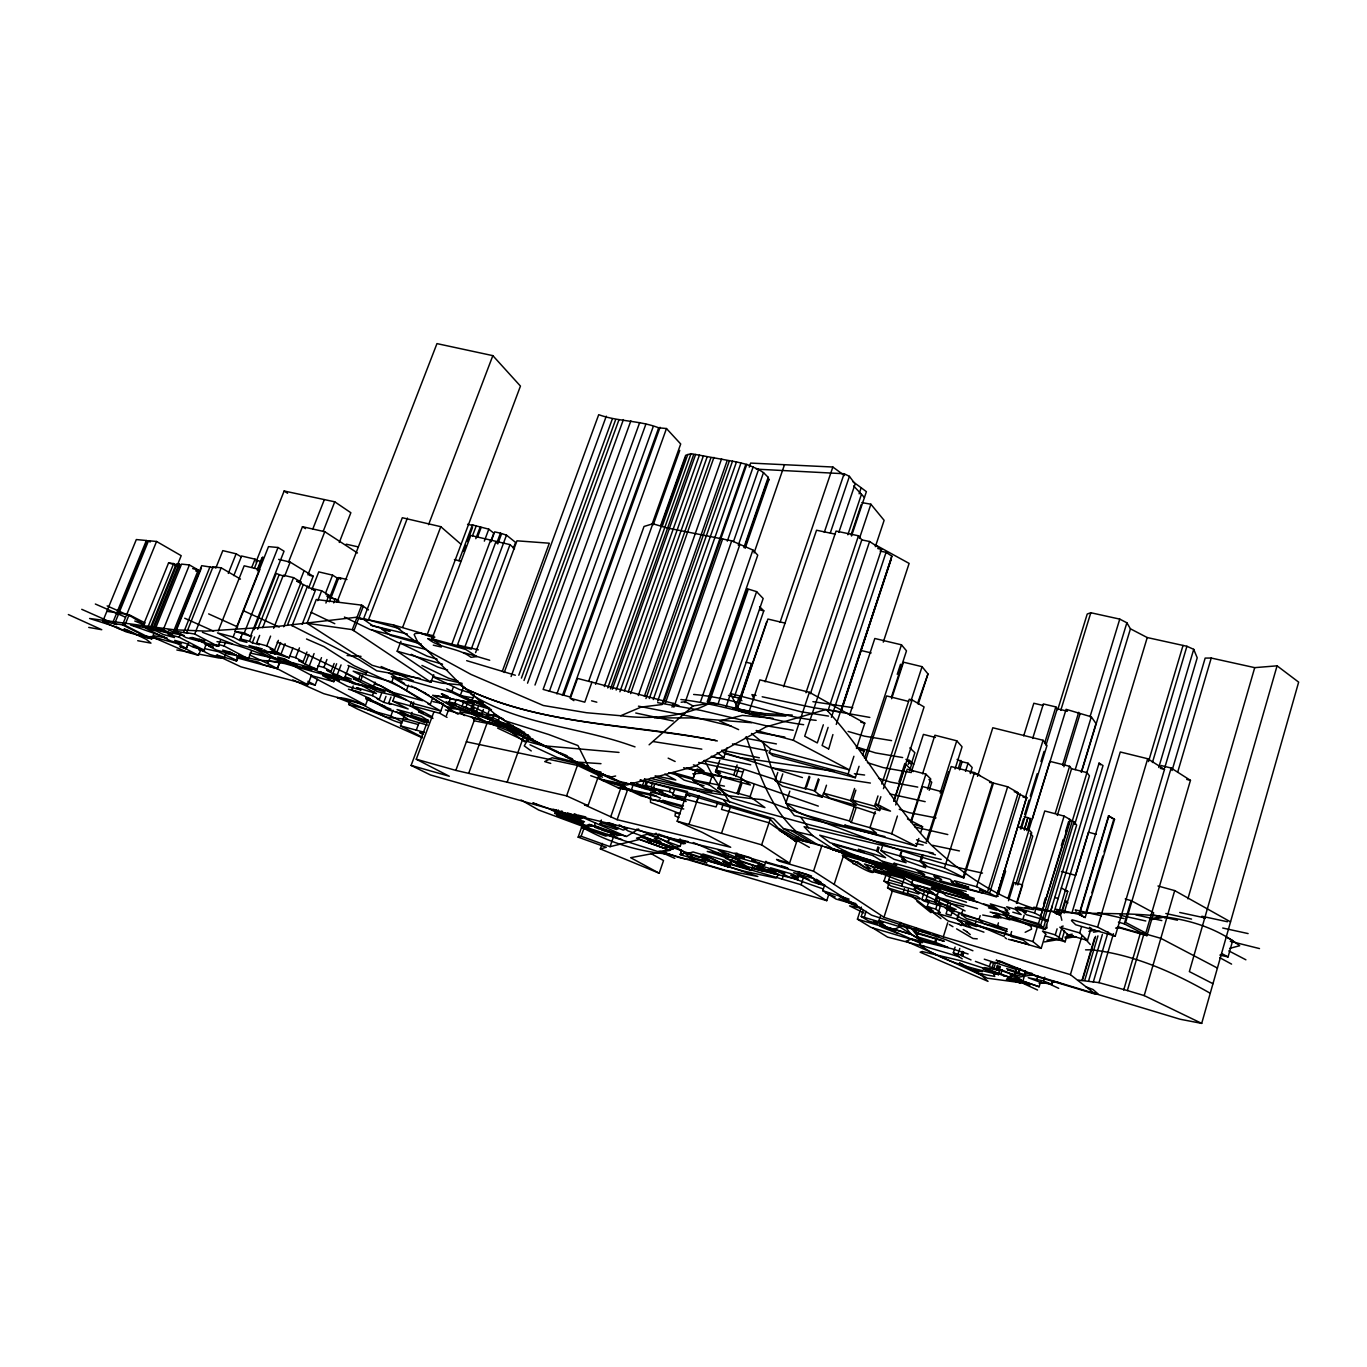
<?xml version="1.0" encoding="UTF-8"?>
<svg xmlns="http://www.w3.org/2000/svg" width="1367" height="1367" viewBox="0 0 1367 1367"><rect width="100%" height="100%" fill="white"/><g stroke="black" fill="none" stroke-linecap="round" stroke-linejoin="round"><path stroke-width="1.5" d="M1219.877 955.089L1228.062 956.934L1232.692 940.564L1226.233 937.027M999.738 961.001L1036.955 976.004L1180.234 1019.269L1201.696 1023.387L1298.65 682.133L1277.068 665.832L1254.718 667.643L1211.23 658.04L1205.164 658.091L1172.049 770.527M1277.068 665.832L1189.358 971.595L1212.973 983.71M1201.696 1023.387L1144.196 995.586L1174.697 890.601L1157.952 885.987M1187.889 898.837L1254.718 667.643M1078.392 980.088L1098.983 982.651L1127.365 990.545L1144.042 933.524L1140.334 933.183M1171.143 768.032L1190.452 780.352L1145.836 933.029L1125.639 922.452L1171.143 768.032L1160.959 765.503M1117.369 927.219L1146.93 935.66L1153.628 912.746L1131.141 900.631L1125.229 898.973M1177.688 772.167L1211.23 658.04M1123.691 990.016L1140.505 932.619M1093.275 982.087L1108.107 932.004M1158.755 767.485L1193.716 649.342L1186.915 646.283L1147.238 637.552L1130.441 628.82L1126.869 622.788L1119.761 619.114L1090.815 612.741L1087.226 614.022L1057.733 709.712M1098.983 982.651L1113.439 933.729M1071.455 920.606L1075.692 924.758L1115.25 936.122L1164.496 769.399L1147.699 758.736L1120.274 751.987L1071.882 913.088M1164.735 767.793L1197.219 657.8L1193.716 649.342M1146.93 935.66L1124.306 923.836L1131.141 900.631M1087.483 940.428L1079.691 932.926L1059.852 927.202L1067.986 934.772L1087.483 940.428L1091.122 928.193M1081.946 980.549L1094.557 938.121M1115.25 936.122L1097.633 927.116L1147.699 758.736M1082.527 980.105L1095.531 936.395M1148.519 761.556L1183.019 645.463M1084.766 980.224L1097.94 935.865M1152.432 762.496L1186.915 646.283M1088.593 980.942L1102.383 934.447M1108.534 815.894L1079.041 914.369L1085.193 917.53L1114.532 819.397L1108.534 815.894L1114.532 819.397M1108.808 816.287L1079.332 914.677L1085.193 917.53M1079.691 932.926L1081.519 926.843M1086.321 911.191L1090.593 896.889M1091.823 892.805L1102.827 855.998M1104.04 851.914L1113.815 819.209M996.355 960.317L1036.87 976.551L1095.48 994.202L1070.412 974.637L1081.895 936.207M1039.125 986.769L1016.313 978.823L1039.125 986.769L1040.868 981.01M1055.392 913.446L1058.161 914.25L1103.015 765.554L1099.068 763.128L1054.042 912.148L1060.484 915.429L1067.73 891.352L1061.339 888.003M1067.524 933.832L1065.149 941.795L1055.273 934.874L1057.101 928.825M1061.954 912.678L1065.611 900.58L1067.883 902.886M1053.103 980.617L1051.975 984.394L1043.568 980.976L1044.713 977.2M1064.107 913.053L1088.457 832.213L1096.368 834.314M1075.863 874.59L1147.238 637.552M1058.776 938.07L1061.185 930.056M1062.091 939.044L1064.5 931.03M1043.619 903.929L1045.465 897.897M1061.339 845.592L1063.167 839.56M1065.611 831.512L1068.652 821.447M1045.174 935.233L1041.193 948.39L1032.956 941.573L1037.006 928.193M1069.814 820.132L1074.052 821.755L1076.666 825.053L1047.686 920.845L1040.56 916.556L1069.216 822.131M1048.233 919.581L1045.259 929.423L1038.493 923.614L1040.304 917.633M1040.56 916.556L1070.566 819.79L1064.09 816.099L1044.764 810.973L1016.45 903.416M1009.94 970.314L1007.479 969.801L1024.498 975.218L1025.25 970.98M1024.105 975.167L1025.301 971.236M1024.498 975.218L1025.643 971.185M1023.114 980.276L1024.276 976.431M1086.526 773.654L1130.441 628.82M1028.736 830.316L1049.924 761.368L1069.592 766.289L1071.557 768.75L1086.97 772.611L1040.629 925.459L1003.19 913.446L1010.401 919.359L1045.259 929.423M1044.832 918.163L1074.052 821.755M1045.875 919.735L1043.431 927.851L1008.419 917.753M1074.718 824.472L1089.448 775.824L1086.97 772.611M1050.625 911.721L1052.402 905.808M1036.818 979.541L1037.963 975.782M1024.191 915.07L1022.96 919.137L1038.493 923.614M1055.29 813.16L1069.592 766.289M1057.323 815.433L1071.557 768.75M1005.258 976.072L1010.093 977.388L1011.272 973.509M1090.012 716.804L1119.761 619.114M1075.248 769.604L1091.327 716.821L1066.106 709.319L1032.529 818.577M1024.071 974.91L1015.561 971.578L1017.492 967.802M1041.261 916.368L1034.597 913.036L1064.09 816.099M1018.193 972.655L1019.389 968.725M1018.911 972.808L1020.107 968.878M1081.229 772.201L1096.009 723.536L1091.327 716.821M1081.553 771.979L1126.869 622.788M1008.538 900.716L1014.109 882.552L1022.567 884.945L1016.997 903.143M1000.251 966.691L999.072 970.502L992.066 967.819L989.383 966.554L990.562 962.727M1015.766 884.688L1031.726 832.725L1029.061 829.752L1018.107 826.779M992.066 967.819L993.245 963.991M1017.817 884.979L1032.768 836.177L1030.24 833.374M993.86 968.349L995.022 964.521M996.099 969.1L997.278 965.273M997.483 969.647L998.645 965.82M998.559 970.126L999.721 966.315M1010.093 977.388L998.833 973.219L1000.012 969.323M1008.265 939.283L1028.873 944.597L1023.336 940.154L1011.922 936.822L1010.401 935.609L1011.631 931.542M1062.552 765.093L1078.7 712.31M1063.902 766.767L1079.981 714.121M1000.952 973.68L1002.131 969.784M1025.575 796.978L1043.072 740.282L992.801 727.757L977.525 776.336M990.221 782.761L989.605 782.061L1007.65 786.777L1018.261 792.775L987.504 892.155L976.585 886.722L954.286 880.724L957.771 883.646L968.759 887.251L956.456 883.731L959.549 886.294L996.611 896.923L1026.566 797.491L1016.535 792.963M997.363 893.642L1004.455 870.642L1005.599 871.24L998.525 894.223M998.474 890.874L1026.566 797.491M998.371 892.104L1004.455 870.642M1044.525 743.563L1055.837 706.91L1043.363 703.954L1032.683 738.47M1024.669 814.373L1029.043 800.156M1030.308 796.09L1037.177 773.756M1040.936 761.573L1044.063 751.406M1045.943 745.323L1057.221 708.772L1055.837 706.91M1020.38 828.932L1023.524 818.73M1021.32 828.812L1047.002 745.476L1043.072 740.282M1024.173 829.701L1027.881 817.671L1024.139 816.68M1060.792 710.31L1090.815 612.741M1024.447 829.974L1027.881 817.671M997.209 926.843L984.189 923.784L1007.12 931.491L997.209 926.843L998.44 922.828M1026.805 830.606L1030.496 818.577L1028.138 817.944M1028.035 829.496L1030.496 818.577M1008.06 898.102L1029.061 829.752M976.585 886.722L1007.65 786.777M1023.695 735.856L1033.828 703.253L1043.004 705.44M955.089 947.109L953.295 952.884L957.994 954.234L959.788 948.459M963.598 951.928L962.402 955.789L960.95 955.157L962.146 951.312M971.031 959.924L961.855 955.789L963.052 951.945M962.573 956.268L963.769 952.423M983.932 932.157L971.544 927.817L965.461 923.255L976.534 926.501L974.825 925.22L976.089 921.153M962.676 910.542L961.428 914.54L966.623 918.607L983.967 923.682L978.926 919.666L980.173 915.651M996.03 896.427L989.623 893.215L1020.329 793.954M1070.412 974.637L943.315 936.788L947.69 922.776M952.286 911.481L951.056 915.446L946.015 913.959L947.878 908.03M992.579 782.83L993.279 783.616L963.838 877.887L963.086 877.221L992.579 782.83L974.466 772.611L951.176 766.545L927.527 841.115M940.564 905.432L938.018 913.566L948.066 920.931L966.623 926.382L956.866 919.085L958.609 913.464M970.724 927.732L966.64 926.536L957.259 919.461L959.019 913.839M963.735 906.663L947.98 902.852L939.573 899.076L936.771 896.872L938.035 892.856M939.744 899.178L938.48 903.211L939.727 904.151L935.814 903.006L937.711 896.991M940.376 912.541L935.729 909.106L936.959 905.193M917.804 932.602L916.539 936.617L921.136 939.659L948.014 947.416L934.789 942.085L936.053 938.035M935.66 942.666L936.925 938.633M956.165 909.516L947.126 905.723L948.39 901.69M949.552 907.585L950.817 903.57M959.549 769.843L962.129 761.727L957.071 759.437M954.422 909.961L923.887 901.058L921.819 899.52L924.382 891.421M965.495 771.381L968.058 763.23L962.129 761.727M914.899 931.986L944.238 941.265L917.206 933.524L914.899 931.986L916.163 927.954M921.819 899.52L928.535 901.485L926.023 899.589L928.552 891.557M956.866 919.085L931.217 911.618L928.842 909.875L933.473 911.225L927.168 906.611L929.03 900.733M970.297 773.585L972.193 767.519L968.058 763.23M982.873 968.263L998.593 974.62C971.339 968.075 942.666 961.633 919.649 944.887L921.563 938.77M963.086 877.221L944.494 867.908L974.466 772.611M935.814 903.006L934.601 902.083L937.13 894.035M908.286 889.353L907.773 893.95L903.194 892.617L904.458 888.601M911.464 883.885L926.877 888.311L935.079 894.548L919.82 890.156L911.464 883.885L912.695 880.023M940.171 793.065L956.763 740.811L934.891 735.224L922.554 773.807M922.059 940.974L898.956 926.467L900.255 922.4M899.503 926.741L900.785 922.674M901.69 851.914L900.426 855.879L906.714 861.056L925.681 867.789L923.289 865.755L925.989 866.524L919.974 861.449L921.871 855.486M926.296 841.542L942.085 791.801L922.571 786.572L911.174 822.216M941.76 793.731L948.766 771.637M963.838 877.887L927.578 866.661L921.136 861.278L923.05 855.229M919.051 893.334L913.976 889.678L915.258 885.662M955.02 769.023L962.06 746.775L956.763 740.811M958.267 768.527L960.83 760.394M886.585 873.12L884.022 881.1L887.969 882.228L890.652 873.872M919.957 899.127L892.121 890.959L887.559 887.798L888.84 883.783M863.175 910.507L861.244 916.505L882.979 922.93L879.032 920.435L880.314 916.403M882.279 846.617L880.997 850.599L886.26 854.768L893.95 859.262L906.099 862.731L901.69 859.177L904.886 860.082L899.759 855.93L901.024 851.931M911.225 820.012L925.886 774.149L907.175 769.211L895.675 804.941M921.478 940.735L911.618 934.515L883.424 926.177L897.965 933.576L881.92 927.236L879.374 925.664L880.673 921.614M943.315 936.788L883.971 917.291L892.395 890.874M927.527 789.118L930.756 778.985L925.886 774.149M929.184 790.314L931.747 782.266L928.962 779.515M887.969 882.228L901.742 886.175L904.407 877.785M789.818 791.168L785.82 803.181L797.234 811.793L805.283 815.022L916.368 846.241L918.863 838.449M920.709 832.606L922.571 826.762L907.466 818.953M922.452 942.666L870.984 927.373L857.434 919.171L861.33 907.073M908.201 764.478L909.482 760.462L907.107 759.522M911.669 762.769L914.899 752.704L909.841 747.92M909.568 770.698L911.499 764.666L905.945 759.317M864.252 917.394L866.165 911.379M911.106 772.663L923.409 734.404L935.421 737.462M916.368 846.241L891.694 833.767L897.401 816.031M871.104 866.114L876.196 869.856L886.739 872.881L888.037 868.865M875.188 811.588L869.976 827.701L876.572 833.255L844.652 825.019L846.942 826.727M911.003 700.878L922.059 666.669L903.519 662.192L891.626 698.708M878.229 804.787L875.358 804.001L880.348 808.341L890.515 811.127L878.229 804.787L880.844 796.722M883.458 788.656L912.148 699.955L909.277 699.238L881.818 784.06M855.862 790.126L852.598 800.156L857.741 804.514L879.63 810.546L880.912 806.547M917.821 702.689L927.971 673.948L922.059 666.669M918.214 704.193L927.971 673.948M876.691 850.821L819.722 835.186L829.974 842.687L864.149 852.41L858.373 849.3L885.594 857.724L876.691 850.821L877.99 846.771M898.922 781.787L904.817 763.504L913.241 771.586M893.745 801.113L924.075 706.927L912.148 699.955M877.785 851.675L879.101 847.625M894.103 800.994L905.86 764.495M671.146 849.591L659.885 851.419L826.745 900.665L829.342 892.685M883.971 917.291L834.16 884.398L843.9 854.46M873.598 871.514C874.555 877.802 832.452 850.855 844.533 855.503L845.848 851.453M879.63 810.546L874.641 806.222L877.973 795.936M751.491 733.464L770.612 748.877L769.279 752.841L772.833 755.609L855.332 777.738L859.074 766.289M862.816 754.857L864.047 751.03L856.904 747.168M826.488 785.205L823.84 793.236L829.632 797.986L856.169 805.317L850.599 800.618L854.563 788.469M864.474 758.121L901.451 644.814L874.812 638.492L849.659 714.856M856.972 904.971L836.108 899.093L822.78 890.703L824.711 884.825M865.67 760.069L886.602 695.923L908.559 701.425M891.694 833.767L851.333 822.473L849.471 820.969L854.7 804.907M897.248 674.324L900.528 664.277M891.455 696.982L906.492 650.829L901.451 644.814M851.333 822.473L855.947 808.256M798.892 875.563L797.576 879.528L790.775 875.29L797.764 877.341L799.08 873.342M826.745 900.665L801.096 884.722L803.471 877.511M883.27 642.131L909.123 563.409L874.914 544.613M834.16 884.398L813.536 871.155L822.08 845.079M855.332 777.738L848.121 773.944L853.914 756.276M856.477 748.484L864.764 723.16L809.384 692.3L759.864 679.877L748.467 713.437M782.197 879.135L783.975 873.752M797.679 837.732L796.346 841.782L795.116 840.927L796.448 836.877M813.536 871.155L779.053 861.125L776.541 859.416L789.562 863.209L798.174 837.185M823.464 793.185L822.148 797.149L814.373 790.827L818.355 778.797M828.692 749.15L832.913 734.557M836.262 724.425L891.865 556.147L886.072 552.336L880.075 551.055M841.406 710.037L891.421 558.676M841.406 710.652L891.865 556.147M815.176 791.476L819.141 779.463M875.358 546.68L884.124 520.331L870.882 504.218L861.876 502.595M823.327 724.783L817.295 742.93L804.702 736.215L869.583 541.52L861.808 539.88L858.493 535.779L836.057 531.08L783.564 686.747M828.009 710.669L881.527 549.346L869.583 541.52M752.448 867.361L775.174 873.855L776.473 869.925M777.755 772.509L775.106 780.437L805.932 788.947L805.112 788.263L809.093 776.268M806.598 786.948L809.913 776.952M828.094 727.381L822.097 745.493L828.231 748.757M831.426 717.316L886.072 552.336M805.966 692.761L858.493 535.779M859.433 538.478L870.882 504.218M770.612 748.877L849.454 769.911L793.338 740.299L809.384 692.3M780.13 781.821L782.778 773.876M730.081 864.269L751.184 870.471L752.465 866.644M810.409 693.701L861.808 539.88M789.562 863.209L761.641 844.857L770.287 818.953M757.608 866.593L737.633 860.749L747.014 866.456L763.504 871.292L757.181 867.259L760.052 868.096L757.608 866.593L758.941 862.611M764.58 865.294L752.79 860.424L751.782 859.792L754.994 860.732L749.834 857.468L735.002 853.128L744.434 857.963L736.317 855.588L740.624 858.254L764.58 865.294L765.93 861.261M732.029 859.826L730.063 865.653L726.817 863.722L729.397 864.491L730.713 860.578M705.577 857.656L703.048 856.904L709.576 859.963L703.048 858.032L708.072 860.971L728.936 867.139L730.217 863.312M735.617 857.092L718.017 849.847L728.338 856.34L739.837 859.723L735.617 857.092L736.967 853.059M859.125 493.812L861.176 487.746L852.837 481.645M847.865 534.787L861.449 494.324L853.657 485.951M851.043 534.941L861.21 504.628M851.521 536.018L866.388 491.676L861.176 487.746M686.883 792.963L677.178 821.225L721.486 833.323L730.32 807.196M717.521 765.845L715.488 771.842L723.109 777.413L750.398 785L740.999 777.994L743.733 769.911M824.301 532.327L844.122 473.734L849.42 476.348L855.144 483.952L838.877 532.259M741.768 783.923L738.385 793.919L737.189 793.048L741.256 781.035M830.333 532.857L849.42 476.348M727.534 858.186L717.555 853.179L707.269 851.436L727.534 858.186L728.884 854.204M721.349 778.233L717.965 788.178L732.131 798.294L764.939 807.572L750.073 796.671L754.14 784.624M717.47 802.925L716.103 806.94L676.699 797.046L686.063 801.523L672.803 794.74L674.837 788.81M780.061 622.344L832.845 467.018L750.637 463.088L749.236 467.121M681.381 850.325L680.544 854.734L706.91 862.85L701.955 859.928L703.236 856.101M722.853 805.368L721.486 809.401L769.108 822.814L796.5 841.799M740.999 777.994L733.72 774.969L737.103 764.973M765.127 681.825L816.543 530.225L835.203 534.155M735.89 776.576L738.624 768.51M669.642 837.817L668.258 841.816L647.343 834.28L641.123 835.955L673.777 847.711L680.185 846.361L681.552 842.362M689.122 823.959L698.657 796.072M696.88 801.472L698.93 795.491M679.997 854.375L683.022 855.041L680.476 854.102L681.757 850.325M734.25 697.255L763.794 610.827L759.574 606.64M696.128 770.168L692.693 780.198L704.586 788.366L720.819 792.928L709.114 784.778L711.865 776.712M735.275 708.14L738.727 698.059L728.474 695.427M739.239 699.955L751.662 663.593L746.143 662.226M739.803 700.417L751.662 663.593M736.659 709.781L766.716 621.695M715.488 771.842L720.563 773.244L716.359 770.168L719.794 760.086M736.984 709.712L767.912 619.046L785.205 623.147M711.318 756.276L717.504 757.967L723.809 757.489L727.159 747.681M680.185 846.361L667.865 841.918L669.249 837.92M686.473 793.39L685.106 797.354L672.803 794.74M602.266 843.405L600.335 848.924L659.184 873.223L663.525 860.578L651.119 853.623M685.055 798.926L687.088 792.98M718.102 703.749L756.6 591.638L747.236 588.75L707.969 702.758M695.923 770.117L693.172 778.165L673.265 772.577L684.149 780.113L704.005 785.7M726.048 706.893L763.162 598.49L756.6 591.638M654.656 784.385L653.306 788.281L669.386 791.647L670.736 787.717M700.451 702.023L752.909 550.03L731.721 540.819L667.609 528.072L652.811 523.783L644.028 526.466L588.767 681.022M754.071 552.952L784.504 464.712M658.979 833.973L657.595 837.971L654.349 838.706L660.739 841.44L658.193 842.106M707.183 701.869L757.745 555.156L752.909 550.03M708.909 703.509L748.108 589.638M684.73 800.173L675.469 798.191L658.552 791.254L671.863 797.576L664.277 795.953L636.475 783.718L645.856 786.538L647.206 782.642M673.846 707.235L731.721 540.819M733.481 541.622L758.582 469.428L746.792 464.404L736.488 461.926L691.001 453.673L685.653 455.314L660.791 525.201M646.369 781.616L645.002 785.512L651.136 786.811L652.486 782.898M738.3 545.228L763.487 472.623L758.582 469.428M685.055 702.621L739.923 544.374M743.87 547.569L768.203 477.305L763.487 472.623M746.006 543.297L766.904 482.944M745.169 548.304L768.903 479.714L768.203 477.305M657.698 701.1L740.914 463.105M599.378 773.585L588.049 805.676L584.478 804.821L617.132 819.687L627.47 790.092M582.923 823.464L578.156 837.168L581.146 836.262L610.041 846.669L614.945 832.691M665.712 802.668L652.196 799.729L631.383 789.972L632.699 786.213M662.602 702.792L745.681 464.78M663.627 702.723L746.792 464.404M665.473 702.877L722.665 538.854M727.312 541.144L753.166 466.882M642.695 785.034L644.728 779.19M672 707.115L673.299 703.407L678.903 705.68M644.387 696.35L727.022 461.055M599.976 824.028L602.625 822.968L618.516 828.675L616.363 829.479L599.976 824.028L601.377 820.063M645.942 698.554L729.363 460.85M649.291 698.537L732.507 461.175M610.741 816.765L621.131 787.084M653.272 699.562L736.488 461.926M650.692 797.969L641.277 795.936L621.062 786.469L623.403 786.965L624.787 782.983M628.171 692.163L710.857 457.945M633.929 791.373L618.824 788.093L599.395 778.968L600.814 774.952M630.614 693.616L713.933 457.398M581.146 836.262L583.829 828.658M638.286 695.564L721.588 458.816M594.184 826.505L595.516 825.993L616.995 833.716L615.543 834.178L594.184 826.505L595.516 822.695M607.768 687.926L691.001 453.673M610.502 688.917L693.65 454.681M612.348 689.224L695.649 454.425M616.158 690.062L699.477 454.921M619.917 691.77L703.441 455.724M624.446 690.882L707.217 456.698M591.911 682.218L584.786 702.177L570.381 698.298L577.523 678.425L673.299 703.407M652.127 524.057L680.698 443.985L666.481 428.537L658.689 427.803C639.158 420.216 617.935 421.72 598.712 414.679L504.218 672.496M595.551 684.286L652.811 523.783M653.221 524.825L679.741 450.444M558.59 814.835L554.78 813.468L556.079 809.777M558.163 809.896L556.745 813.878L557.856 813.331M614.381 833.34L605.701 836.091L581.539 827.411L585.161 826.027L556.83 815.843L558.266 811.844M556.83 815.843L559.393 811.297M661.252 525.646L685.516 457.432M604.317 686.576L661.543 525.663M662.158 526.5L687.789 454.425M433.8 712.156L416.269 759.232L455.843 770.39L566.587 795.884L577.865 764.17M666.481 428.537L570.142 697.016L543.126 689.412L639.688 422.557M556.899 693.94L653.17 426.777M562.435 695.393L658.689 427.803M563.682 695.307L660.056 427.29M507.157 782.163L523.834 736.078M549.38 691.309L645.856 424.214M521.425 678.1L615.56 419.874M524.022 680.476L619.029 419.584M527.542 683.175L623.403 419.601M534.993 685.038L630.87 420.831M468.693 773.346L487.199 722.75M489.027 710.703L486.891 716.53L492.718 717.641L494.153 713.745M511.087 676.528L606.282 416.183M522.382 731.26L513.462 729.363L501.057 723.502L504.269 724.117L498.032 721.178L499.451 717.265M518.794 675.247L612.211 419.276M463.498 702.313L462.08 706.141L470.744 709.08L472.35 709.388L473.751 705.56M462.08 706.141L472.674 711.489L474.076 707.679M479.339 714.582L482.448 715.18L476.229 712.241L478.365 706.466M455.843 770.39L475.169 717.846M476.229 712.241L481.987 713.335L483.405 709.473M502.253 671.487L549.312 543.212L516.965 540.819L475.579 652.623M513.36 548.355L515.564 542.409L506.491 535.146L500.442 533.181L494.683 531.866L490.975 541.81M484.431 706.466L460.269 695.581L463.14 687.84M466.147 706.91L468.266 701.151M487.472 707.081L472.025 700.4L474.178 694.539M470.744 709.08L472.162 705.252M497.776 543.963L501.484 534.001M447.043 717.367L439.866 713.335L442.993 705.15M514.522 548.782L510.011 544.63L470.778 535.454L431.989 638.816L464.626 647.633L506.491 535.146M451.418 692.334L399.13 677.827L402.223 679.724L391.406 676.733L406.102 685.397L415.739 688.028L446.65 706.636L454.322 707.935L432.638 695.239L448.239 698.11L441.404 693.975L452.033 699.135L474.264 703.151L451.418 692.334L453.485 686.781M454.442 705.082L456.014 705.389L449.042 702.108L450.444 698.315M446.462 715.471L448.666 709.541M510.011 544.63L471.256 649.12L464.626 647.633M449.042 702.108L454.921 703.202L456.322 699.391M368.492 609.904L361.691 605.137L316.273 599.515L307.028 623.284L372.114 665.268L430.93 682.253L433.749 674.7M484.328 541.127L488.788 529.166L472.384 524.928L458.97 560.675M404.803 714.445L400.514 725.86L416.269 730.149L419.003 722.853M451.742 644.387L490.463 540.563M490.838 541.076L493.795 533.13L488.788 529.166M430.297 704.381L391.799 681.962L353.164 671.146L412.714 703.373L440.806 711.028L427.974 703.749L430.297 704.381L432.502 698.452M972.911 950.766L945.451 939.522L871.582 915.155L807.624 874.76L729.004 851.966L560.709 811.964L430.451 774.969L411.108 765.417L428.042 719.982M457.159 645.822L495.862 541.879M496.734 543.16L500.442 533.181M427.119 634.852L520.451 386.092L492.838 355.642L436.962 343.613L336.965 602.232M406.426 690.506L408.443 685.14M463.567 551.414L465.788 545.45M467.292 541.486L472.504 527.594M472.521 535.761L476.246 525.817M432.963 718.478L419.925 712.497L418.592 711.763L422.95 712.942L410.015 705.782L411.518 701.801M432.57 717.06L412.356 705.868L413.774 702.108M475.819 538.683L480.295 526.739M353.199 685.995L351.678 689.993L368.919 698.161L370.286 698.896L365.98 697.717L377.924 704.176L383.888 706.158L379.291 704.911L388.45 709.866L410.578 716.359L412.082 712.361M477.442 537.385L481.167 527.423M390.996 697.033L388.741 703.031L391.167 704.364L383.734 702.348L385.99 696.384M391.799 681.962L393.867 676.511M388.741 703.031L408.186 708.977L392.79 701.1L395.029 695.171M401.966 721.844L390.877 715.966L393.047 710.191M292.76 679.912L323.774 693.684L365.553 705.133L368.372 697.7M344.296 677.348L355.369 683.38L372.798 688.045L375.054 682.116M381.513 693.496L379.291 699.357L372.456 695.632L373.96 691.702M402.667 627.333L440.789 526.688L402.308 517.734L363.417 619.234L373.02 625.915L388.553 630.307L390.125 631.4L381.444 628.957L390.723 635.45L421.378 644.113M462.114 683.363L435.509 677.297L397.182 651.205L400.924 641.311M422.403 737.855L357.095 708.858L348.67 704.449L350.123 700.673M372.798 688.045L353.387 678.801L358.342 680.117L359.863 676.135M360.41 681.227L362.682 675.247M365.69 674.649L367.057 671.043M428.572 524.672L492.838 355.642M348.858 666.857L344.364 678.63L337.273 674.768L341.049 664.909M363.417 619.234L368.441 619.9L407.417 518.059M307.37 683.022L315.145 685.123L317.417 679.245M334.146 663.473L331.104 671.385L323.876 667.455L326.935 659.492M336.641 663.747L332.847 673.589L337.273 674.768M307.028 623.284L352.293 629.64L361.691 605.137M336.094 675.811L333.838 681.672L322.595 675.606L333.821 678.955L335.325 675.008M430.93 682.253L353.916 630.734L363.297 606.264M321.484 657.647L317.007 669.283L305.149 664.089L308.925 654.349M329.276 601.805L330.78 597.926L327.653 596.029M331.139 597.43L338.811 577.592L346.945 579.505M309.557 665.251L314.085 653.563M333.702 602.898L335.205 598.985L330.78 597.926M216.379 655.254L240.985 666.84L307.814 684.747L311.539 675.076M271.965 653.323L268.735 651.581L289.103 657.869L292.948 647.992M302.175 624.275L315.264 590.681L296.673 581.129L301.133 582.205L283.687 626.787M339.289 542.46L350.858 512.728L334.744 501.809L284.148 491.009L255.988 561.991M306.943 651.991L303.149 661.782L295.614 657.698L299.441 647.873M317.793 600.643L321.621 590.8L311.522 588.357L314.427 590.1M325.619 593.005L332.557 575.148L318.75 571.884L311.813 589.673M325.91 603.052L328.951 595.226L321.621 590.8M329.584 597.84L337.239 578.053L332.557 575.148M280.252 660.688L277.193 668.548L267.744 663.559L270.068 657.63M299.476 582.53L304.106 570.654L290.163 562.11L278.612 559.376M289.103 657.869L270.136 648.881L274.579 650.06L278.372 640.354M323.125 531.541L334.744 501.809M276.766 652.435L280.645 642.524M287.617 624.668L303.132 584.991M307.934 574.841L324.782 531.712L302.466 526.705L288.471 562.264M281.192 653.614L285.071 643.686M292.06 625.796L307.558 586.067M308.6 588.015L313.197 576.225L304.106 570.654M307.814 684.747L277.381 668.753L279.705 662.824M284.797 575.797L290.163 562.11M274.579 650.06L266.77 645.856L270.598 636.099M273.656 628.307L293.529 577.643L283.328 575.199L262.703 627.641M312.735 529.217L324.355 499.604M271.042 651.598L275.57 654.024L262.96 650.931L256.261 647.36L249.033 645.446L255.766 649.017L240.25 644.899L217.49 632.87L233.142 636.988L239.686 640.474L241.258 636.526M239.686 640.474L246.931 642.387L240.404 638.902L242.694 633.109M234.919 631.4L244.317 632.853L278.031 547.501L284.046 551.209L250.537 636.202L234.919 631.4L268.496 546.629L278.031 547.501M192.986 645.873L209.834 654.503L222.684 657.988L217.063 655.101L236.474 660.927L238.781 655.101M236.474 660.927L234.099 659.697L236.987 660.483L239.293 654.639M240.404 638.902L249.495 641.294L251.784 635.484M254.074 629.674L276.219 573.491L284.302 576.413M249.495 641.294L252.331 642.815L254.604 637.005M257.645 629.281L278.971 575.131M195.378 639.072L213.355 647.257L208.638 645.993L216.567 650.128L229.331 653.597L222.633 650.094L230.254 652.179L237.089 655.767L248.384 658.843L251.425 651.085M252.331 642.815L259.405 644.677L256.586 643.173L259.645 635.399M251.904 567.049L255.031 559.171L241.617 556.01L233.808 575.592M254.33 568.467L257.44 560.607L255.031 559.171M218.344 644.472L224.085 646.01L225.64 642.08M257.355 569.441L262.02 557.651M257.338 570.757L262.806 556.967M233.142 636.988L234.714 633.024M236.286 629.059L259.85 569.561L244.18 565.801L218.276 630.888M188.766 642.558L186.425 648.368L177.009 643.549L150.968 636.441L187.74 652.384L198.523 655.34L200.881 649.428M203.939 650.06L179.197 637.261L168.038 634.237L174.515 637.569L163.169 634.476L156.453 631.041L145.534 628.068L170.619 640.901L181.521 643.891L174.668 640.371L185.963 643.447L192.969 647.069L203.939 650.06L206.297 644.165M201.427 567.971L176.001 631.212L187.809 633.365L186.578 632.716L212.962 566.912L214.158 567.613L201.684 565.682L175.335 631.229L185.929 637.552L198.83 641.055L191.841 637.415L199.565 639.5L206.69 643.225L218.122 646.335L220.463 640.405M215.764 568.194L222.804 550.628L236.132 553.806L241.275 556.865M186.425 648.368L179.897 646.574L185.997 648.949L187.535 645.087M186.578 632.716L194.678 634.032L221.181 567.818L240.489 579.095M228.306 573.405L236.132 553.806M172.413 634.305L198.283 570.005L189.415 564.964L181.538 564.11L155.53 628.376L161.238 631.298L172.413 634.305L163.305 629.64L155.53 628.376M179.197 637.261L180.752 633.382M183.708 632.272L210.074 566.604M177.249 565.442L181.196 555.685L156.556 541.469L148.542 540.717L114.657 623.591L116.588 624.565L112.521 623.249L146.372 540.512L150.421 541.793L148.542 540.717M151.276 627.829L153.019 628.119L178.974 563.956L179.726 564.383L153.787 628.512L151.276 627.829L177.214 563.768L178.974 563.956M146.372 540.512L136.324 539.555L102.645 621.643L126.123 631.827L151.72 638.885L153.805 633.707M163.305 629.64L189.415 564.964M142.698 626.667L168.534 563.016L173.677 563.58L175.882 564.81L150.045 628.632L142.698 626.667L150.045 628.632M147.79 627.47L173.677 563.58M156.556 541.469L122.517 624.873L147.978 637.757L136.563 634.613L127.199 629.897L124.055 629.025L131.3 632.682L117.203 627.966M102.645 621.643L124.841 625.249L129.13 614.723L145.192 623.01M117.442 613.851L147.243 541.007M1164.035 917.667L1164.923 917.787M792.228 715.061L755.37 713.061L713.027 702.741L693.018 705.953L649.103 744.81M767.588 480.928L768.903 479.714M1024.703 982.412L1023.387 983.488L1037.553 990.033M638.611 829.017L626.564 836.501L615.782 833.255M561.94 810.939L560.573 811.742L580.719 818.97L582.41 818.098L567.613 812.955M512.881 725.262L509.276 727.347L508.216 729.756L524.774 741.854M585.777 816.953L578.651 815.262M578.326 819.67L566.519 815.21L564.759 816.184L582.034 822.148L583.384 821.499M1025.165 932.294L1031.589 929.116L1030.906 926.348L995.689 909.038L975.628 901.28L917.342 885.338L915.172 890.344L949.757 907.175L954.2 911.738M554.78 813.468L557.104 812.357M1043.414 929.645L1047.071 927.92L1046.456 924.656M600.335 848.924L606.282 847.284L578.156 837.168M426.008 649.838L470.966 674.409L543.297 705.492L586.494 712.72L620.703 715.744L641.14 707.081L662.192 704.535M596.456 826.932L595.158 827.411L613.527 833.067L589.365 824.335L586.306 825.514L557.958 815.33M601.702 829.991L612.963 833.665L609.152 834.895L585.503 827.069L588.938 827.035L587.195 826.403L589.262 825.6L591.843 826.078L589.878 825.378L590.817 825.002L599.6 828.163L598.114 828.692M1061.732 926.484L1063.184 926.074M679.262 839.355L680.339 839.065M620.806 834.707L613.561 836.672L607.546 834.502M1229.582 948.408L1239.664 945.725C1181.566 901.297 1106.108 919.376 1039.023 909.961C997.602 898.239 961.667 873.667 930.637 844.362C891.096 802.993 865.465 751.149 826.232 709.473L765.81 726.988L694.487 766.46L626.582 785.068L578.754 763.145L534.309 740.641L494.427 713.608L458.765 682.629L426.453 649.633L393.371 624.941L355.95 617.303L277.023 626.496L206.212 631.11L174.378 629.794L89.59 618.482L118.946 627.829M656.331 833.306L655.323 833.562L683.244 843.849L685.465 843.405L659.68 834.502M610.041 846.669L639.397 839.458L669.796 850.394L630.665 857.69L659.184 873.223M615.646 776.012L609.648 777.31L602.864 774.132M680.476 854.102L685.414 853.093L692.334 855.571L690.386 856.015L692.095 856.631L690.984 856.87L701.955 859.928M1151.082 919.701L1162.428 917.462M694.573 858.544C682.355 861.381 670.582 853.281 658.791 851.163M1091.925 929.663L1093.002 929.44M1115.609 928.125L1119.59 927.373M1153.321 918.231L1159.575 917.069M620.703 715.744C651.17 719.555 683.756 717.35 711.13 702.45L716.564 704.569M1088.901 931.354L1095.189 930.261M1064.944 937.164L1073.112 935.746M1093.532 932.191L1099.666 931.132M1044.405 941.931L1059.066 939.454M1065.337 938.394L1075.812 936.617M1068.123 934.908L1072.241 934.208M1047.037 940.171L1056.862 938.548M1010.179 976.67L1031.812 973.184M1010.145 974.842L1019.816 973.287M1034.033 974.654L1012.093 978.208L1008.316 977.576M430.827 696.572L448.171 708.157L457.142 709.08L473.085 713.249M681.159 702.228L685.363 701.715L693.018 705.953M688.079 841.576L680.954 839.97M1039.142 983.283L1045.43 982.702M1051.701 982.121L1055.888 981.728M692.813 773.807L701.322 773.226L744.28 780.437L818.303 806.12M755.37 713.061L752.721 713.147L764.837 715.249L785.957 716.12M654.383 717.914L690.711 717.914L751.662 722.716M486.874 715.146L496.084 715.351M756.241 469.137L844.122 473.734M358.598 618.516L362.221 619.183L359.555 618.123M999.072 970.502L984.684 967.546M347.098 655.494L361.008 656.348M600.984 763.675L576.601 762.051L565.323 756.532M977.268 938.856L973.014 938.514L956.592 928.859M1033.572 909.568L1017.475 907.039M772.868 718.307L742.401 715.385L719.486 720.922L738.641 729.636M650.419 778.301L686.029 787.016L746.843 807.487L811.605 825.326L876.896 841.594L933.148 853.042M462.217 685.021L441.968 683.158L430.947 680.561M1085.569 949.843L1091.532 949.826C1133.927 954.525 1173.433 972.262 1210.256 993.279M212.962 566.912L221.181 567.818M618.995 752.414L544.63 745.869L535.83 741.58M981.677 973.731L977.832 973.27L964.624 965.751M833.836 771.21L738.624 757.403L724.339 753.525M854.358 773.739L864.61 775.021M469.701 700.4L475.801 701.186M978.533 972.091L974.517 971.561L961.941 964.282M998.525 918.077L982.719 915.019M1030.769 984.052L987.384 978.208L959.429 962.966M693.633 694.453C735.531 697.871 774.474 715.778 816.15 720.358M870.386 783.052L771.347 767.81L763.111 742.298M217.011 641.67C245.137 643.925 269.367 660.381 296.929 665.456M812.921 701.664L852.752 707.662M419.977 678.374L376.796 670.821L359.179 659.714L291.906 625.539M840.705 711.848L813.45 707.662L762.188 696.777M869.822 717.419L828.009 710.02M106.899 611.305L129.13 614.723M828.505 716.086L801.25 711.814L730.303 693.513L739.325 710.703M701.835 749.167L653.306 741.58M680.886 699.511C722.545 704.278 762.171 719.127 803.659 724.698M266.411 660.62L284.541 663.542L385.05 691.839L298.724 650.487L277.176 642.182M891.574 740.606L864.422 736.164L848.104 731.448M793.185 730.268L765.964 725.723L701.186 710.464L657.664 702.655M167.064 637.979L153.941 635.792M715.83 740.572C632.545 724.63 544.544 725.552 466.318 689.173L460.952 685.414M761.436 717.077L742.093 711.968L733.02 708.157L764.837 713.864M757.608 732.422L784.829 737.069M902.664 757.557L875.563 752.909L856.238 746.86M776.405 743.921L745.1 738.163M974.244 898.375L908.457 877.324L834.964 849.796M1025.199 907.312L1029.266 908.03M204.982 644.592L209.151 645.327M910.251 772.406L883.185 767.605L867.413 762.649M88.735 627.402L101.756 629.709L68.35 614.552M767.912 750.825L732.473 743.921M198.864 649.974L204.64 651.017M460.269 695.581L472.948 697.888M137.725 640.713L150.968 643.122L146.235 639.329L130.89 631.93M421.326 633.451L433.715 635.723M472.025 700.4L483.166 702.45M176.856 650.008L190.286 652.469M759.351 757.779L721.827 750.193M917.753 787.102L890.737 782.146L878.588 778.319M845.353 855.793C841.576 855.657 853.23 861.893 855.007 861.295M458.321 706.824L468.761 711.267L458.304 709.302L445.745 702.074L449.897 702.843L468.454 712.122L480.928 714.497M472.674 711.489L480.449 715.812L488.173 717.299M982.395 971.681L970.433 969.442L959.924 963.222M1093.122 992.972L1097.974 993.877L1093.036 989.52L1085.876 986.786M750.722 764.802L711.455 756.6M925.186 801.66L890.122 793.988M413.791 687.259L425.667 693.257M198.488 654.058L219.01 658.005L224.41 657.937L225.555 653.375L258.38 660.073L281.687 662.141L266.069 652.862L252.468 647.24M498.032 721.178L508.575 724.51M499.16 721.725L491.249 720.204L480.295 715.026M742.042 771.859L698.64 762.427M964.453 894.599L968.571 895.385L902.716 874.094M508.319 725.843L502.321 724.681L486.891 716.53M829.803 893.574L825.788 892.805L835.186 896.889M936.002 817.91L909.072 812.63L899.247 809.281M966.144 894.069L900.101 872.983L831.768 849.095M638.457 706.175L692.471 716.804L731.14 726.082M528.482 735.258L524.723 734.523L507.191 725.279L513.462 726.492L520.588 729.875M733.276 778.985L683.62 767.741M432.946 701.63L443.216 703.68M474.093 720.751L499.211 725.74M133.265 625.368L184.203 635.518L168.244 630.016M724.459 786.162L697.358 780.694L668.702 772.697M860.441 908.047L849.573 905.877L864.012 913.019M947.792 834.553L915.001 827.069M962.932 892.395L824.95 846.993M703.971 760.513L738.863 767.622L776.473 780.027M655.152 775.807L675.811 780.044L664.755 774.115M711.831 791.561L684.747 786.008L656.228 777.362M590.151 770.048L601.002 773.859L590.288 768.818M433.817 640.064L437.867 640.918M458.184 645.139L478.313 649.838M582.239 764.29L575.9 762.974L592.629 771.193L612.416 778.131M687.584 791.527L640.388 780.215M602.932 780.591L622.651 785.341M581.829 766.101L592.868 769.228L589.707 767.741M600.933 771.996L595.123 770.783L618.209 780.796M932.602 845.302L959.412 850.923M915.736 843.524L923.169 845.079M994.886 962.385L999.021 963.239M466.369 741.768L577.421 765.4L598.695 775.482M633.622 783.171L631.007 782.625L641.704 787.682L630.136 784.299M645.856 786.538L648.197 787.033L645.002 785.512M662.756 791.493L624.241 782.676M1006.659 968.588L1016.296 971.732M877.751 548.543L881.527 549.346M756.036 695.461L751.935 694.59L753.764 698.417M635.758 713.01L673.265 720.99M630.922 782.983L644.797 788.913L655.032 791.117L649.376 788.417M619.986 781.634L625.915 782.898M990.562 962.368L994.492 963.188M1062.723 983.642L1063.509 983.796M1043.568 980.976L1028.257 977.713L1040.031 982.189L1051.975 984.394M599.395 778.968L618.277 783.018L625.334 786.35M617.73 787.529L631.434 790.485M635.467 791.886L656.707 796.448M1227.429 921.751L1201.883 916.266L1204.874 918.521M1179.721 912.472L1205.404 918.009M650.709 799.029L664.225 801.968M250.11 652.999L268.086 656.912M683.397 805.966L662.653 800.31L667.113 802.412C644.096 795.765 677.434 808.581 683.773 808.956M983.557 893.317L943.435 883.099L832.759 848.736L812.63 835.596L783.479 828.607L773.705 818.73L691.514 793.868L640.166 780.01M982.514 873.069C906.629 857.382 835.596 825.395 762.82 799.678C722.87 796.055 683.397 788.674 644.489 778.968M1165.812 913.498L1191.563 919.102M1222.713 928.022L1248.105 933.576M1151.663 914.54L1177.5 920.213M1135.892 914.865L1161.813 920.589M449.384 704.911L453.366 705.799M1119.829 915.207L1145.819 920.982M1259.503 948.578L1230.283 941.299M1098.077 912.712L1124.17 918.556M771.347 767.81L788.383 807.982L794.347 815.518L884.927 836.553M682.321 806.82L659.167 800.498M1101.46 915.787L1075.265 909.909L1076.154 911.345M346.227 544.186L357.898 546.817M717.333 740.948L714.548 740.316C631.691 723.57 543.639 726.014 465.908 688.831L460.525 685.038M1082.356 915.172L1056.059 909.226L1058.007 912.097M1033.794 907.192L1060.177 913.207M417.157 641.465L370.149 629.538L344.399 617.047M433.288 645.173L441.353 647.035M467.548 524.279L473.255 525.612L472.384 524.928M257.44 560.607L260.567 561.341M723.075 752.311L802.429 777.567M435.407 695.53L464.182 701.459L491.437 709.627M966.247 891.352L952.235 888.037L830.111 848.531M759.83 609.887L763.794 610.827M1057.221 708.772L1067.473 711.199M337.239 578.053L341.015 578.942L338.811 577.592M860.954 650.47L871.172 652.913M309.301 575.302L313.197 576.225M588.904 766.511L552.114 757.728L544.732 761.59L550.73 763.418M370.799 625.266L407.4 634.049M617.132 819.687L730.696 847.267L702.074 832.264L677.178 821.225M325.995 594.508L328.951 595.226M326.918 596.405L338.555 600.267M426.231 649.462L398.019 642.541L372.046 629.948M177.214 563.768L179.726 564.383M168.534 563.016L175.882 564.81M192.696 568.621L198.283 570.005M1160.344 768.374L1164.496 769.399M941.162 859.45L804.086 826.693L812.63 835.596M1186.71 779.412L1190.452 780.352M174.873 565.63L180.341 566.997M195.618 570.876L199.343 571.816M929.56 933.234L901.331 926.16L892.087 930.346L920.572 943.384M752.123 868.37L792.843 878.298L823.002 888.875M860.732 722.135L864.764 723.16M583.931 764.358L557.24 757.54L529.986 744.81M685.414 800.925L650.607 792.023L650.504 802.361L680.288 813.775M924.382 946.494L887.576 937.113L872.812 927.954M1052.419 981.01L1060.672 983.112M549.619 747.51L524.655 740.76L497.588 728.098M969.955 772.03L980.105 775.55M146.542 636.116L160.571 639.756M1006.42 979.421L1012.554 981.028L1007.069 978.823M859.928 749.953L864.047 751.03M1014.211 791.715L1018.261 792.775M1022.994 797.012L1027.095 798.089M756.156 730.508L793.338 740.299M591.586 700.81L596.832 702.194M256.586 643.173L266.77 645.856M271.332 651.273L278.526 653.17M454.408 559.564L460.542 561.188M1069.267 819.431L1070.566 819.79M289.565 656.109L295.614 657.698M256.552 647.36L262.361 648.898M303.149 661.782L298.724 660.603L305.149 664.089M317.896 665.866L323.876 667.455M331.104 671.385L326.662 670.206L335.24 675.247M293.939 663.405L284.097 660.791L312.411 675.896L333.838 681.672M204.691 648.659L218.327 651.649L236.987 660.483M769.279 752.841L848.121 773.944M374.814 684.132L380.641 685.687L392.602 692.351L387.596 691.001L406.46 700.092L392.825 695.188L377.155 691.548L366.407 685.636M317.007 669.283L291.171 662.397L284.729 658.945L277.586 657.031L284.063 660.5L268.718 656.399L252.331 647.702M308.293 667.933L316.392 670.103M302.739 667.062L306.498 668.07M336.47 676.101L342.314 677.673L353.199 683.62L362.067 685.67L376.403 693.53L356.667 687.635L361.076 690.045L347.628 686.422L333.36 678.698M344.364 678.63L318.819 671.795L312.718 668.497L305.644 666.618L311.796 669.915L296.605 665.866L284.404 659.321M368.629 685.533L373.823 686.918M249.443 654.896L267.744 663.559M236.662 657.749L277.381 668.753M402.599 720.324L418.353 724.561M416.269 730.149L424.488 732.353M199.257 639.243L204.76 640.73M211.355 644.199L219.01 646.266L215.815 644.592M277.193 668.548L263.541 664.84L258.312 662.106L244.232 658.928L229.143 651.939M412.356 705.868L439.866 713.335M351.678 689.993L372.456 695.632M392.79 701.1L410.015 705.782M620.413 781.634L612.758 779.566L585.298 766.699M843.114 851.641L795.286 838.757M796.175 838.962L806.052 841.645L783.479 828.607M379.291 699.357L377.224 698.793L383.734 702.348M348.67 704.449L390.877 715.966M823.84 793.236L850.599 800.618M1061.407 871.48L1075.709 875.41M729.534 802.139L713.608 777.396L687.721 767.861M524.655 732.336L504.833 726.885L477.886 714.24M423.514 733.601L419.72 732.575L422.762 734.182M631.691 791.083L622.754 787.734M852.598 800.156L874.641 806.222M805.112 788.263L814.373 790.827M822.148 797.149L782.385 786.145L775.106 780.437M914.403 824.506L922.571 826.762M716.359 770.168L733.72 774.969M533.42 739.359L528.021 739.069L524.262 745.904L531.25 750.944M693.377 764.871L696.794 765.828L704.056 771.125L696.931 769.143L700.16 771.484L686.661 767.724M445.386 709.917C489.95 720.272 530.857 740.606 572.5 758.873M692.693 780.198L709.114 784.778M368.441 619.9L399.95 628.769M372.32 686.661L422.488 700.707L400.087 686.815L354.036 665.678L324.064 646.625L306.516 638.987M785.82 803.181L849.471 820.969M1064.893 890.566L1067.73 891.352M796.072 837.988L812.357 843.183M679.433 813.861L675.418 812.733L675.025 815.945L678.955 817.586M737.189 793.048L750.073 796.671M717.965 788.178L738.385 793.919M848.189 859.587L857.793 862.321L855.947 862.099L869.737 870.403L881.51 873.786L876.196 869.856M1054.658 897.47L1058.314 898.512M921.136 861.278L944.494 867.908M880.997 850.599L899.759 855.93M1118.394 922.144L1124.306 923.836M1119.47 927.27L1138.438 932.653M861.107 860.202L872.624 863.466L876.691 866.405M887.422 870.215L894.411 873.667L887.183 871.616M411.108 765.417L449.316 776.251L416.269 759.232M397.182 651.205L442.532 664.191M900.426 855.879L919.974 861.449M427.41 725.091L408.118 719.572L386.024 717.094L337.119 697.58C360.58 698.229 379.257 717.521 401.744 723.297M1145.905 934.054L1160.822 938.326L1217.416 968.058M987.504 892.155L979.37 889.832L989.623 893.215M844.533 855.503L876.093 864.713L886.739 872.881M888.174 871.668L895.47 873.735M894.326 874.453L901.605 876.52M881.049 871.582L900.563 876.64L897.299 874.265M904.817 878.878L881.51 872.744M888.721 879.904L902.476 883.834M832.007 849.283L902.869 874.145M935.763 879.459L924.024 876.093L920.948 873.65L924.707 874.726L917.547 870.027L932.943 874.436L936.207 877.118L934.054 876.503L935.712 877.87L941.624 879.562L934.532 874.88L950.014 879.306L953.243 882.023L951.124 881.407L952.714 882.74L959.224 886.192L939.659 880.57M1072.018 919.769L1097.633 927.116M877.904 867.823L881.51 868.865L873.513 863.824M881.459 869.07L864.405 863.978L870.796 868.763L864.286 866.883L857.861 862.116M877.631 870.916L873.325 869.685L877.17 872.539M928.261 889.37L920.897 886.602M917.462 888.362L932.738 892.771M721.486 833.323L761.641 844.857M901.742 886.175L913.976 889.678M918.744 893.967L891.045 886.021L884.022 881.1M887.559 887.798L903.194 892.617M907.004 893.386L917.103 896.308L920.247 898.546M1034.597 913.036L1015.22 907.449L1017.561 909.568L1026.309 912.114L1022.892 911.481L1026.412 914.694L1047.686 920.845M1012.793 912.165L1021.166 914.574L1015.134 909.209L1006.676 906.765L1009.735 909.465M977.678 902.22L941.282 891.694L946.169 895.624L966.503 902.22M983.744 903.98L991.827 906.321L996.27 910.114L988.461 907.842M996.133 913.036L1004.642 915.497L1009.905 919.82L1001.464 917.394L998.799 915.207M992.066 912.421L995.808 913.515L1000.2 917.103L994.612 915.497M990.152 912.045L995.757 913.669L1001.02 917.975L993.604 915.839M936.771 896.872L977.508 908.696M1055.273 934.874L1042.491 931.149L1046.114 934.379M926.023 899.589L934.601 902.083M938.48 903.211L947.126 905.723M1046.097 936.241L1065.149 941.795M814.544 878.776L793.714 872.693L806.684 878.537M703.971 859.587L743.58 871.087L775.926 878.075L778.865 874.333L714.24 851.504L693.325 842.55M393.371 624.941L434.894 637.142M832.11 849.3L836.211 850.496M961.428 914.54L978.926 919.666M927.168 906.611L935.729 909.106M765.828 861.876L788.058 868.387M957.259 919.461L1032.956 941.573M1010.401 935.609L974.825 925.22M797.081 875.82L808.956 879.306M817.944 882.774L823.378 884.364M1011.272 939.625L1041.193 948.39M775.004 870.471L784.812 873.342M824.609 885.662L811.861 881.886L803.864 877.717M764.136 869.275L769.16 870.745M797.576 879.528L788.981 876.999L770.698 867.823L793.048 874.35L797.764 877.341M735.805 863.295L738.522 864.098L725.364 858.254L737.086 861.706L748.962 868.916L740.88 865.55M822.78 890.703L849.095 899.127M855.896 903.638L846.839 900.973L839.577 896.342L843.747 897.572M463.516 652.52L489.728 660.261M736.147 863.414L738.761 864.183M738.214 864.764L741.136 865.619M744.742 867.105L732.934 861.466M703.937 856.203L710.515 858.134L728.936 867.139M730.063 865.653L721.742 863.209L702.86 853.999L724.425 860.321L729.517 863.363L722.784 861.381L729.397 864.491M924.246 931.867L929.731 933.473M933.371 934.55L938.856 936.156M729.294 863.483L801.096 884.722M912.541 928.74L923.357 931.935L922.417 931.32M879.032 920.435L898.956 926.467M911.755 934.601L882.672 925.955L880.143 924.365L885.269 925.886L881.014 923.203L873.496 920.982L877.973 923.784L868.455 920.948L861.244 916.505M857.434 919.171L879.374 925.664M466.677 660.671L515.325 675.23M916.539 936.617L934.789 942.085M1127.365 990.545L1144.196 995.586M919.649 944.887L958.968 956.712L962.231 958.831M626.154 836.467L574.225 813.707M437.098 659.167L427.034 656.109L400.856 643.413M447.59 670.052L437.594 667.011L411.279 654.315M458.03 681.074L448.342 678.117L421.925 665.439M689.891 796.431L686.473 794.159L770.219 819.141L778.096 828.043L797.644 838.757M348.431 689.173L356.548 691.702M957.994 954.234L960.95 955.157M488.822 721.639L505.756 727.825L558.214 751.97M500.8 726.253L471.359 716.974L474.469 719.589M797.593 871.514L811.52 875.974M471.29 693.291L459.295 689.429L432.758 676.768M485.131 705.269L473.392 701.493L446.719 688.831M503.022 718.734L487.797 713.83L460.987 701.168M852.786 855.93L840.722 851.231M968.126 953.978L951.996 948.766L911.823 938.941L905.996 941.179L936.275 954.627M984.274 959.19L1016.552 969.613L1014.553 975.32L1021.32 980.054M975.423 961.394L989.383 966.554M974.312 899.896L912.78 879.63L844.379 852.82M858.681 857.861L876.52 863.91M607.939 834.878L621.643 839.406M740.06 709.61L744.844 711.216M424.607 722.511L400.053 713.096M635.023 746.878L631.127 745.562C578.412 726.783 518.674 724.493 470.778 694.077M929.013 852.666L935.404 854.836M875.563 813.638L818.184 794.654M916.556 839.834L926.587 843.251M411.57 715.334L427.649 720.802M852.888 863.517L856.904 864.884M877.016 871.77L920.23 888.704M190.098 637.552L203.854 642.285M427.102 722.374L400.839 712.925M409.604 715.778L428.828 722.477M590.715 775.687L631.298 789.904M130.463 624.975L164.587 637.005M781.463 865.858L787.358 867.925M982.839 968.793L998.593 974.62M821.704 845.951L816.253 843.849L796.329 831.58C769.074 806.769 758.155 770.287 746.109 736.625M841.423 852.222L901.861 873.821M618.465 825.275L627.385 828.47L623.198 830.094L607.29 823.532L609.101 822.763L615.611 825.087M532.822 803.078L538.632 805.163M582.94 826.403L538.649 810.016L521.083 800.003M556.796 810.477L553.225 809.179L551.294 810.05L554.882 811.332M345.8 677.024L351.49 679.091M599.054 774.269L592.355 770.031M533.267 802.959L554.814 810.819M366.168 699.272L382.384 705.611L378.129 703.236M333.702 678.374L339.494 680.51M658.911 800.122L662.858 801.575M433.903 637.774L420.301 633.177L415.158 633.451L414.167 634.647L417.294 641.208L425.581 649.376M996.338 960.198L1002.096 962.402M367.979 698.469L371.875 699.972M237.653 626.94L208.638 613.903M202.419 632.289L232.595 643.908M367.313 698.759L376.711 702.45M636.68 829.171L659.868 838.347L682.953 851.265L757.848 876.469L725.074 870.181L693.274 860.732L682.953 851.265L627.726 830.76L619.644 824.985M1010.247 978.875L1020.653 983.078L1007.599 978.926M998.833 973.219L988.854 969.938L1005.172 976.311L1003.805 975.765M213.594 631.161L184.733 618.243M366.117 698.537L385.409 706.534M125.286 617.098L95.348 604.026M134.769 621.028L144.253 624.958M1228.83 950.885L1245.901 959.805M923.972 890.276L931.457 893.403M385.853 707.064L391.065 709.251M560.162 752.807L567.083 755.746M348.004 665.421L366.236 673.196M279.21 627.094L244.215 611.066M838.945 898.529L861.5 908.354M81.747 609.323L109.787 621.763M529.935 736.625C507.499 726.834 484.208 714.907 459.859 711.934L464.797 715.607M381.12 666.532L413.415 680.886M107.156 605.906L131.505 616.705L144.509 624.736M660.398 851.949L674.82 858.339M596.456 771.193L589.143 767.912L577.951 745.562L548.765 734.523L505.089 720.836L494.82 714.548M981.164 975.149L940.086 956.353M566.587 795.884L588.049 805.676M1048.147 983.386L1058.707 988.341M623.403 786.965L628.41 789.306L652.657 794.535L660.517 798.243M454.921 703.202L475.938 712.378M492.718 717.641L498.887 720.563M481.987 713.335L488.053 716.188M519.204 730.627L528.38 735.446M472.35 709.388L477.134 711.66M608.998 776.029L612.57 777.703M484.038 705.457L489.676 708.157M651.136 786.811L661.97 791.971M653.306 788.281L659.731 791.339M669.386 791.647L672.718 793.236M311.044 612.296L334.795 623.694M668.155 758.138L675.144 761.504M1054.042 912.148L1060.484 915.429M124.841 625.249L151.72 638.885M185.997 648.949L198.523 655.34M422.369 737.257L400.514 725.86M929.543 892.275L938.907 897.196M942.649 899.161L965.102 910.935M857.348 856.015L872.778 863.243M194.678 634.032L218.122 646.335M398.344 678.305L388.826 672.991M424.607 693.052L429.101 695.41M224.085 646.01L248.384 658.843M307.883 681.296L315.145 685.123M263.865 649.701L268.393 652.127M311.146 676.101L365.553 705.133M972.996 970.485L960.762 963.889M1221.568 953.448L1228.062 956.934M320.134 671.573L333.821 678.955M244.317 632.853L250.537 636.202M1219.911 957.771L1231.582 964.111M339.05 675.947L340.178 676.562M410.578 716.359L397.062 709.541L421.156 716.12L428.52 720.734M345.133 672.872L358.342 680.117M469.411 712.344L487.267 722.596M1174.697 890.601L1230.539 921.888M779.258 830.452L809.349 847.352M499.844 722.442L514.675 730.781M810.084 841.918L791.134 830.384M396.105 711.609L407.639 718.888M949.279 924.57L952.936 926.706M963.171 929.492L966.725 931.628M886.875 868.506L912.455 883.167M411.433 686.012L412.356 686.559M397.968 679.621L404.564 683.585M293.529 577.643L301.133 582.205M335.205 598.985L338.828 601.172M730.422 862.457L731.755 863.26M446.513 696.674L441.524 693.667L447.898 696.367M746.399 867.584L751.184 870.471M401.368 712.942L405.572 715.488M448.171 708.157L458.082 714.24M907.124 925.989L911.926 928.962L919.666 939.009M770.099 872.368L758.377 865.14L770.304 868.626L775.157 871.633L768.237 869.617L775.174 873.855M770.715 871.719L773.825 873.633M957.891 923.494L961.206 925.596M597.43 774.03L602.522 777.242M815.638 881.988L818.628 883.902M302.466 526.705L305.456 528.636M816.441 879.323L821.054 882.296L813.929 880.228L820.559 884.432M324.782 531.712L357.488 552.986M819.773 882.245L821.003 883.031M284.148 491.009L287.566 493.265M352.293 629.64L353.916 630.734M953.295 952.884L958.968 956.712M570.381 698.298L573.867 700.656M780.608 830.794L795.116 840.927M528.465 740.538L511.822 728.56M717.162 752.704L723.809 757.489M885.372 871.104L886.534 871.941M881.442 871.36L882.416 872.061M431.989 638.816L440.413 644.916M832.845 467.018L844.498 475.562M940.957 918.624L909.602 894.565M1005.001 937.608L1006.471 938.753M916.932 901.314L930.944 912.643M911.618 882.928L912.763 883.851M970.262 934.584L966.572 931.525M738.727 698.059L741.922 700.724M440.789 526.688L461.14 544.374M1042.799 918.59L1045.858 921.392M913.634 764.409L909.482 760.462M1089.482 927.304L1091.652 929.475M861.449 494.324L864.44 497.451M723.878 800.378L730.286 807.299M1084.834 938.548L1090.319 944.529M808.444 827.787L801.096 817.62M903.502 924.536L910.678 933.695M1099.068 763.128L1100.264 764.854M915.087 929.355L917.992 933.866M713.608 777.396L704.637 760.479M929.902 907.227L931.85 912.353M1060.929 916.403L1061.834 920.264M427.871 638.611C439.115 648.402 458.646 647.668 470.983 657.322L476.793 656.604L465.874 649.513L427.871 638.611M1006.898 929.047L1003.976 936.463L960.693 917.958L945.024 907.876L1006.898 929.047M560.009 811.451L558.795 812.135L580.445 819.021L560.009 811.451M560.385 813.092L558.402 814.014L582.291 822.609L584.461 821.738L560.385 813.092M701.22 855.759L704.073 857.194L698.076 856.955L687.413 853.623L693.052 851.966L702.399 854.7L707.081 857.468L701.22 855.759M922.178 951.535L920.145 952.201L988.033 981.369L979.524 973.577L994.766 976.431L992.237 970.997L960.215 960.608L922.178 951.535M648.078 839.68L647.206 839.919L651.529 841.987L649.069 842.653L664.02 848.018L667.557 847.164L673.23 848.719L648.078 839.68M640.798 837.031L636.526 838.176L668.873 849.83L673.538 848.822L640.798 837.031M664.67 853.76C635.604 850.855 606.863 841.576 581.539 826.915L664.67 853.76M1002.319 970.228L999.123 969.869L1015.032 975.406L1002.319 970.228M1016.057 979.575L1009.461 978.14L1029.915 985.18L1016.057 979.575M873.086 855.588L832.554 844.071C849.095 854.888 868.558 859.74 887.849 864.918L873.086 855.588M997.927 896.137L996.765 895.556L997.927 896.137M915.924 869.429L893.967 863.141L896.718 865.345L882.655 861.295L885.953 863.893L921.717 874.162L915.924 869.429M939.402 889.695L931.371 887.388L936.31 891.164L944.255 893.437L939.402 889.695M1004.967 908.149L990.323 903.912L999.909 910.781L1009.085 913.446L1005.053 909.875L1007.787 910.678L1004.967 908.149"/></g></svg>
